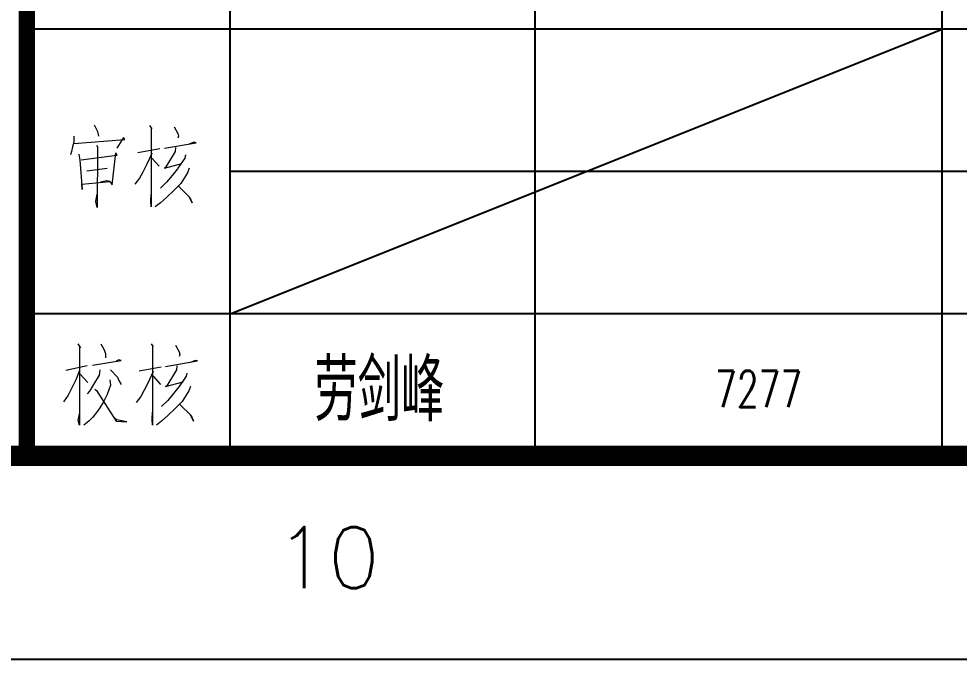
# Model space of a CAD drawing. Header units: millimetres. Extents: x 172649 to 472543, y 238332 to 449264.
# Drawn here: x 285838 to 288150, y 238342 to 239920 of the extents above; entities that cross this region are included whole.
import ezdxf
from ezdxf.enums import TextEntityAlignment as Align

# ---------------------------------------------------------------- set-up
doc = ezdxf.new("R2010")
doc.units = ezdxf.units.MM
doc.header["$LTSCALE"] = 1000
doc.layers.add('PUB_HATCH', color=8, linetype='Continuous')
doc.layers.add('PUB_TEXT', color=7, linetype='Continuous')
doc.styles.add('HZ', font='geditxt.shx', dxfattribs={"width": 0.75, "bigfont": 'hzfs_1.shx'})
doc.styles.get("Standard").update_dxf_attribs({"font": 'txt', "bigfont": 'gbcbig.shx'})

# ---------------------------------------------------------------- blocks, each defined once
blk = doc.blocks.new('GEDI_WK_A1')
at = {"color": 3}
for points, const_width in [([(0, 0), (841, 0), (841, 594), (0, 594)], 0.1), ([(25, 10), (831, 10), (831, 584), (25, 584)], 1)]:
    blk.add_lwpolyline(points, close=True, dxfattribs=dict(at, const_width=const_width))
blk.add_text('10', height=3, dxfattribs=at).set_placement((665.792, 5), align=Align.MIDDLE)

msp = doc.modelspace()

# ---------------------------------------------------------------- linework, layer by layer
at = {"color": 2}
for p, q in [((286357.7, 238844.4), (286357.7, 240244.4)), ((287107.7, 238844.4), (287107.7, 240244.4)), ((288107.7, 238844.4), (288107.7, 240244.4)), ((290357.7, 239894.4), (285857.7, 239894.4)), ((294857.7, 239544.4), (286357.7, 239544.4)), ((294857.7, 239194.4), (285857.7, 239194.4))]:
    msp.add_line(p, q, dxfattribs=at)
at = {"color": 7}
msp.add_line((294857.7, 238844.4), (285857.7, 238844.4), dxfattribs=at)
at = {"color": 2, "const_width": 40}
msp.add_lwpolyline([(285857.7, 238844.4), (285857.7, 240844.4)], dxfattribs=at)
at = {"color": 7, "lineweight": 0}
for points in [[(286022.9, 239659.1), (286031.2, 239642.7), (286033.9, 239631.3)], [(286159.4, 239657.2), (286164.9, 239649.3), (286163.3, 239650.9), (286163.3, 239457.2), (286162.1, 239472.1), (286163.3, 239488.6)], [(286219.4, 239654), (286228.8, 239637.6), (286230.4, 239631.3), (286228.8, 239626.2)], [(285972.7, 239631.3), (285972.7, 239616.4), (285970, 239605), (285967.3, 239593.3), (285964.5, 239585)], [(285972.7, 239613.3), (286098.2, 239623.1), (286095.1, 239627.8), (286078.6, 239601.5)], [(286028.4, 239608.2), (286031.2, 239605), (286030, 239455.6), (286026.9, 239470.5), (286030, 239488.6)], [(286184.5, 239599.9), (286130, 239590.1)], [(286195.5, 239601.5), (286273.5, 239614.8), (286268, 239616.4), (286256.6, 239611.3)], [(286223.3, 239603.1), (286222.1, 239593.3), (286198.2, 239554.1), (286195.5, 239552.5), (286238.6, 239563.9)], [(285985.3, 239587), (285988, 239572.1), (285993.5, 239499.9), (285992.3, 239512.9), (286061.7, 239519.6), (286053.5, 239521.1), (286038.2, 239518)], [(286061.7, 239519.6), (286067.2, 239511.3), (286075.9, 239590.1), (286078.6, 239583.5), (285990.8, 239572.1)], [(286164.9, 239588.6), (286152.3, 239562.3), (286142.5, 239542.7), (286134.3, 239527.8), (286122.9, 239512.9)], [(286164.9, 239577.2), (286182.9, 239557.2)], [(286247.2, 239585), (286245.6, 239577.2), (286228.8, 239552.5), (286227.6, 239550.9), (286215.1, 239534.5), (286200.9, 239518), (286185.7, 239503.1)], [(286004.9, 239545.8), (286054.7, 239552.5)], [(286256.6, 239552.5), (286252.7, 239541.1), (286235.8, 239514.8), (286219.4, 239498.4), (286200.9, 239480.3), (286185.7, 239467), (286173.1, 239457.2)], [(286230.4, 239508.2), (286258.2, 239480.3), (286263.7, 239467), (286255.4, 239483.5)], [(285982.4, 239120.4), (285989.5, 239110.6), (285986.7, 239113.7), (285986.7, 238920.4), (285983.6, 238931.8), (285986.7, 238948.3)], [(286039.6, 239120.4), (286047.9, 239105.5), (286050.6, 239095.7), (286050.6, 239085.9)], [(286162.7, 239120.4), (286168.2, 239112.6), (286166.6, 239114.1), (286166.6, 238920.4), (286165.4, 238935.3), (286166.6, 238951.8)], [(286222.7, 239117.3), (286232.1, 239100.8), (286233.6, 239094.5), (286232.1, 239089.4)], [(286018.5, 239067.9), (286089.4, 239079.2), (286084, 239081.2), (286076.9, 239077.7)], [(286198.7, 239064.7), (286276.8, 239078.1), (286271.3, 239079.6), (286259.9, 239074.5)], [(285986.7, 239054.9), (285978.1, 239031.8), (285968.3, 239012.2), (285958.9, 238994.2), (285947.5, 238977.7)], [(286005.9, 239066.3), (285953, 239054.9)], [(285987.9, 239046.7), (286007.5, 239025.1)], [(286036.5, 239056.5), (286035.3, 239043.2), (286021.2, 239020.4), (286011.8, 239004), (286005.9, 238997.3)], [(286063.2, 239056.5), (286080, 239038.5), (286084, 239030.2), (286089.4, 239020.4)], [(286168.2, 239051.8), (286155.6, 239025.5), (286145.8, 239005.9), (286137.6, 238991), (286126.2, 238976.1)], [(286187.8, 239063.2), (286133.3, 239053.4)], [(286250.5, 239048.3), (286248.9, 239040.4), (286232.1, 239015.7), (286230.9, 239014.1), (286218.3, 238997.7), (286204.2, 238981.2), (286188.9, 238966.3)], [(286226.6, 239066.3), (286225.4, 239056.5), (286201.5, 239017.3), (286198.7, 239015.7), (286241.9, 239027.1)], [(286061.6, 239031.8), (286063.2, 239018.9), (286054.9, 238995.7), (286046.3, 238977.7), (286036.5, 238963.2), (286028.3, 238951.4), (286020, 238940), (286010.2, 238930.2), (285997.7, 238920.4)], [(286168.2, 239040.4), (286186.2, 239020.4)], [(286024.4, 239009.1), (286028.3, 239005.5), (286076.9, 238930.2), (286103.6, 238928.7), (286078.5, 238933.4), (286071.4, 238940)], [(286259.9, 239015.7), (286256, 239004.3), (286239.1, 238978.1), (286222.7, 238961.6), (286204.2, 238943.6), (286188.9, 238930.2), (286176.4, 238920.4)], [(286233.6, 238971.4), (286261.5, 238943.6), (286267, 238930.2), (286258.7, 238946.7)]]:
    msp.add_lwpolyline(points, dxfattribs=at)
at = {"layer": 'PUB_HATCH'}
msp.add_line((286357.7, 239194.4), (288107.7, 239894.4), dxfattribs=at)

# ---------------------------------------------------------------- block references
at = {"xscale": 50, "yscale": 50, "zscale": 50}
msp.add_blockref('GEDI_WK_A1', (253307.7, 238344.4), dxfattribs=at)

# ---------------------------------------------------------------- texts
at = {"layer": 'PUB_TEXT', "style": 'HZ', "width": 0.7}
for s, height, p in [('劳剑峰', 152.13, (286564.5, 238929.9)), ('7277', 89.28, (287549.6, 238964.6))]:
    msp.add_text(s, height=height, dxfattribs=at).set_placement(p)

doc.saveas('drawing.dxf')
